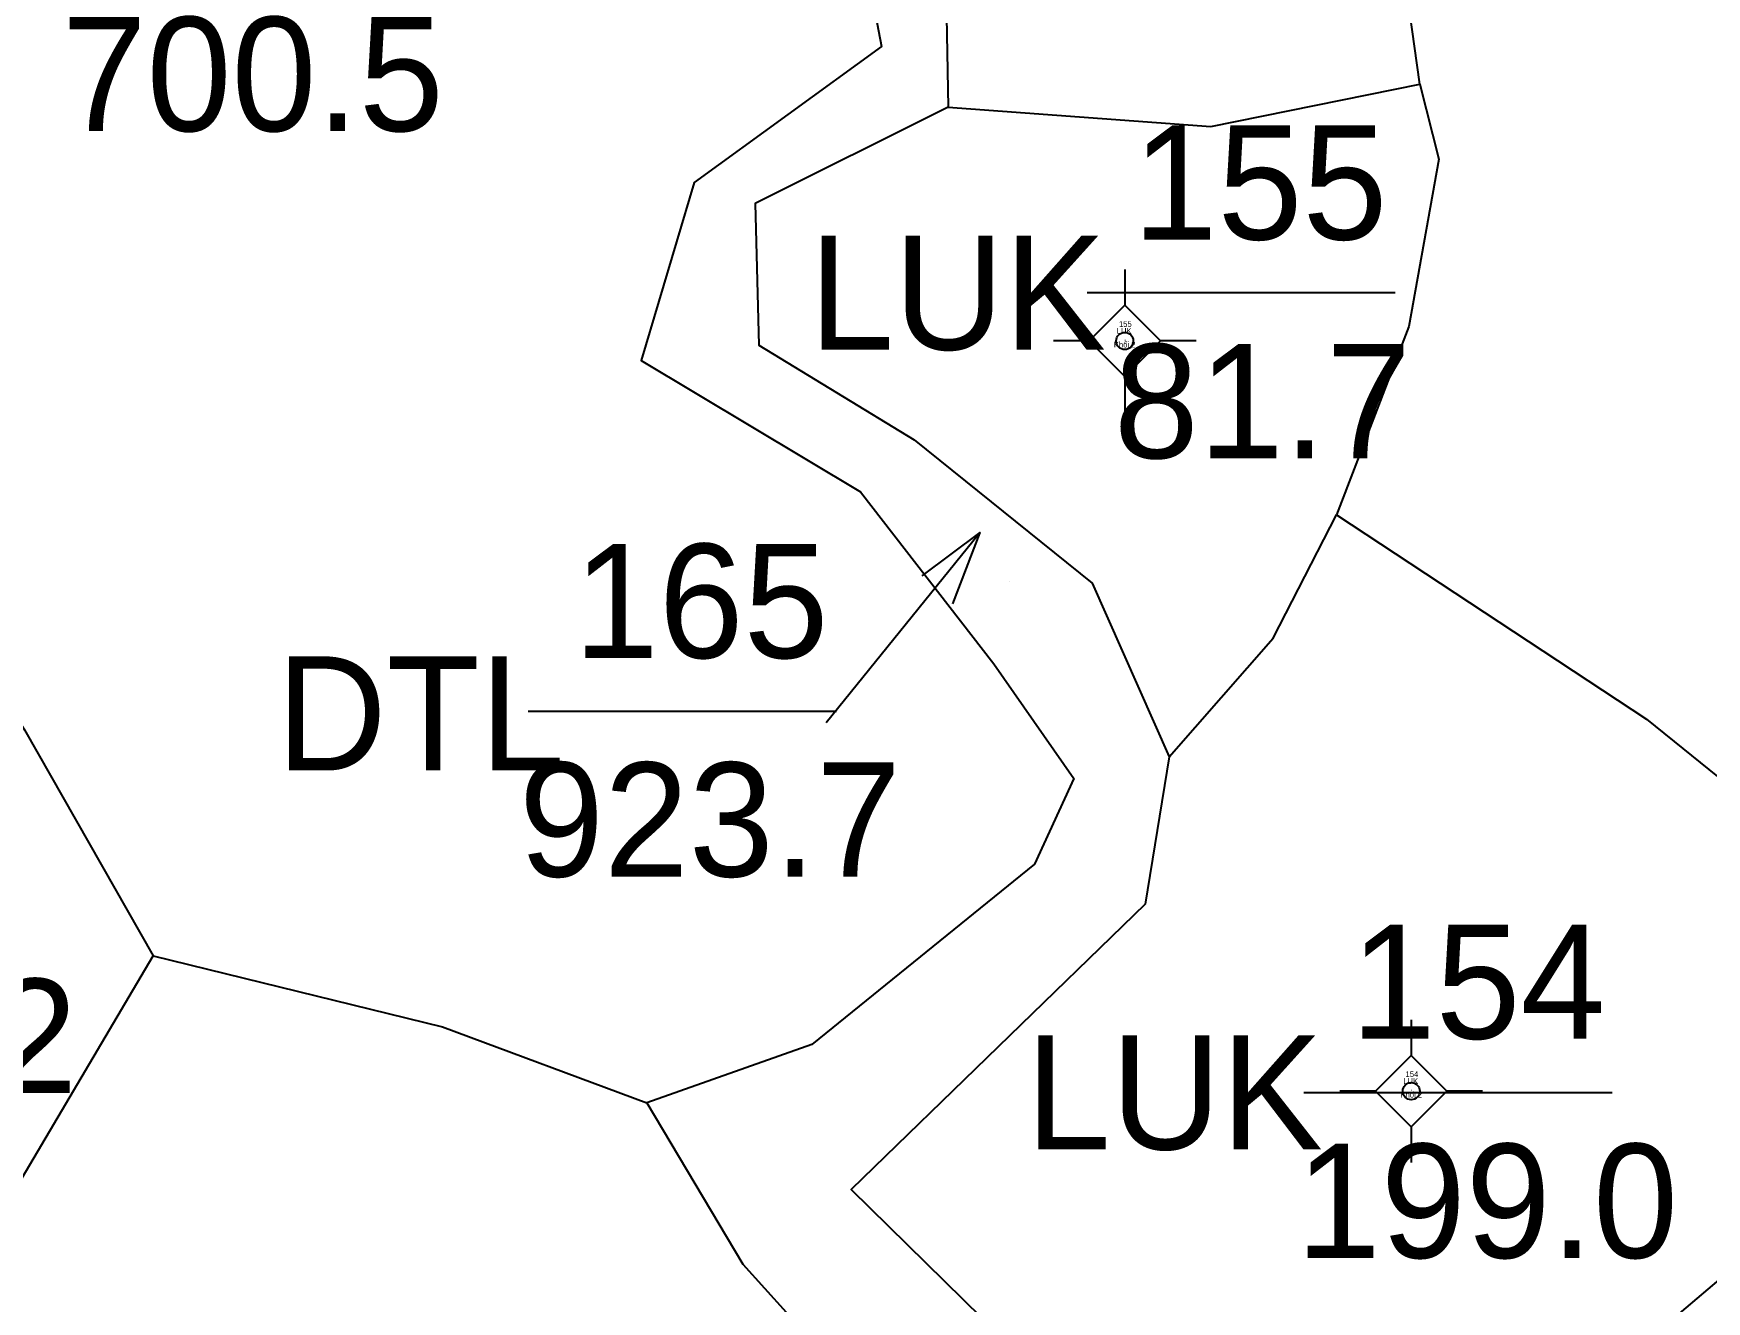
# Model space of a CAD drawing. Extents: x 550890 to 551618, y 1839259 to 1840146.
# Drawn here: x 551056.3 to 551085.61, y 1839647.38 to 1839669.59 of the extents above; entities that cross this region are included whole.
import ezdxf

# ---------------------------------------------------------------- set-up
doc = ezdxf.new("R2010")
doc.units = 0
for name, color, linetype in [('Level 10', 7, 'Continuous'), ('Level 11', 7, 'Continuous'), ('Level 13', 7, 'Continuous'), ('Level 14', 7, 'Continuous'), ('Level 15', 7, 'Continuous'), ('Level 2', 7, 'Continuous'), ('Level 31', 7, 'Continuous'), ('Level 4', 7, 'Continuous')]:
    doc.layers.add(name, color=color, linetype=linetype)

# ---------------------------------------------------------------- blocks, each defined once
blk = doc.blocks.new('A$C43B')
at = {"layer": 'Level 14'}
blk.add_line((3.93, 1.69), (2.68, 1.49), dxfattribs=at)
blk.add_lwpolyline([(0, 0), (3.93, 1.69), (2.93, 0.81)], dxfattribs=at)
blk = doc.blocks.new('A$C522')
at = {"layer": 'Level 14', "rotation": 27.754325478161473}
blk.add_blockref('A$C43B', (0, 0), dxfattribs=at)

msp = doc.modelspace()

# ---------------------------------------------------------------- linework, layer by layer
at = {"layer": 'Level 10'}
for points in [[(551080.59, 1839668.7), (551080.23, 1839671.29), (551081.6, 1839675.38)], [(551072.33, 1839668.3), (551076.93, 1839667.96), (551080.59, 1839668.7)], [(551080.59, 1839668.7), (551080.92, 1839667.39), (551080.4, 1839664.46), (551079.13, 1839661.16)], [(551052.92, 1839662.4), (551056.15, 1839657.39), (551058.4, 1839653.43)], [(551076.2, 1839656.92), (551078.02, 1839659), (551079.13, 1839661.16)], [(551079.13, 1839661.16), (551084.56, 1839657.58), (551089.9, 1839653.27)], [(551058.09, 1839629.87), (551055.08, 1839632.85), (551053.67, 1839635.55), (551052.8, 1839637.65), (551053.52, 1839645.17), (551058.4, 1839653.43)], [(551058.4, 1839653.43), (551063.47, 1839652.19), (551067.05, 1839650.86)], [(551079.46, 1839640.67), (551083.33, 1839645.63), (551090.46, 1839651.68)]]:
    msp.add_lwpolyline(points, dxfattribs=at)
at = {"layer": 'Level 11'}
for p, q in [((551075.421, 1839665.454), (551075.421, 1839664.829)), ((551075.421, 1839664.829), (551074.796, 1839664.204)), ((551076.046, 1839664.204), (551075.421, 1839664.829)), ((551074.796, 1839664.204), (551074.171, 1839664.204)), ((551074.796, 1839664.204), (551075.421, 1839663.579)), ((551075.421, 1839663.579), (551076.046, 1839664.204)), ((551076.671, 1839664.204), (551076.046, 1839664.204)), ((551075.421, 1839663.579), (551075.421, 1839662.954)), ((551080.44, 1839652.312), (551080.44, 1839651.687)), ((551080.44, 1839651.687), (551079.815, 1839651.062)), ((551081.065, 1839651.062), (551080.44, 1839651.687)), ((551079.815, 1839651.062), (551079.19, 1839651.062)), ((551079.815, 1839651.062), (551080.44, 1839650.437)), ((551080.44, 1839650.437), (551081.065, 1839651.062)), ((551081.69, 1839651.062), (551081.065, 1839651.062)), ((551080.44, 1839650.437), (551080.44, 1839649.812))]:
    msp.add_line(p, q, dxfattribs=at)
for centre in [(551075.421, 1839664.204), (551080.44, 1839651.062)]:
    msp.add_circle(centre, 0.15, dxfattribs=at)
at = {"layer": 'Level 13'}
for p, q in [((551074.76, 1839665.05), (551080.16, 1839665.05)), ((551075.45, 1839662.85), (551075.45, 1839662.85)), ((551073.41, 1839659.99), (551073.41, 1839659.99)), ((551064.97, 1839657.72), (551070.37, 1839657.72)), ((551078.56, 1839651.04), (551083.96, 1839651.04)), ((551080.98, 1839650.98), (551080.98, 1839650.98))]:
    msp.add_line(p, q, dxfattribs=at)
at = {"layer": 'Level 31'}
for points in [[(551062.01, 1839690.32), (551063.13, 1839688.98), (551064.92, 1839684.11), (551065.14, 1839679.72), (551066.18, 1839677.18), (551068.72, 1839675.18), (551070.49, 1839674.96), (551070.66, 1839671.99), (551071.16, 1839669.36), (551067.88, 1839666.98), (551066.95, 1839663.86), (551070.79, 1839661.56), (551073.13, 1839658.55), (551074.53, 1839656.54), (551073.84, 1839655.04), (551069.94, 1839651.88), (551067.05, 1839650.86)], [(551071.35, 1839675.76), (551072.26, 1839672.12), (551072.33, 1839668.3)], [(551072.33, 1839668.3), (551068.95, 1839666.61), (551069.01, 1839664.13), (551071.73, 1839662.47), (551074.85, 1839659.96), (551076.2, 1839656.92)], [(551076.2, 1839656.92), (551075.78, 1839654.34), (551070.63, 1839649.34), (551079.46, 1839640.67)], [(551067.05, 1839650.86), (551068.73, 1839648.03), (551076.32, 1839639.62)]]:
    msp.add_lwpolyline(points, dxfattribs=at)

# ---------------------------------------------------------------- block references
at = {"layer": 'Level 13'}
msp.add_blockref('A$C522', (551070.19, 1839657.52), dxfattribs=at)

# ---------------------------------------------------------------- texts
for s, p in [('155', (551075.56, 1839665.98)), ('165', (551065.77, 1839658.65)), ('154', (551079.38, 1839651.98))]:
    msp.add_text(s, height=2, dxfattribs=at).set_placement(p)
at = {"layer": 'Level 15'}
for s, p in [('155', (551075.32, 1839664.45)), ('Khối 2', (551075.23, 1839664.09)), ('LUK', (551075.28, 1839664.33)), ('.', (551075.41, 1839664.21)), ('LUK', (551080.3, 1839651.19)), ('154', (551080.34, 1839651.31)), ('Khối 2', (551080.25, 1839650.95)), ('.', (551080.43, 1839651.07))]:
    msp.add_text(s, height=0.1, dxfattribs=at).set_placement(p)
at = {"layer": 'Level 2'}
for s, p in [('LUK', (551069.89, 1839664.05)), ('DTL', (551060.56, 1839656.68)), ('LUK', (551073.69, 1839650.04))]:
    msp.add_text(s, height=2, dxfattribs=at).set_placement(p)
at = {"layer": 'Level 4'}
for s, p in [('700.5', (551056.8, 1839667.88)), ('81.7', (551075.23, 1839662.15)), ('923.7', (551064.81, 1839654.82)), ('246.2', (551050.38, 1839651.03)), ('199.0', (551078.42, 1839648.14))]:
    msp.add_text(s, height=2, dxfattribs=at).set_placement(p)

doc.saveas('drawing.dxf')
